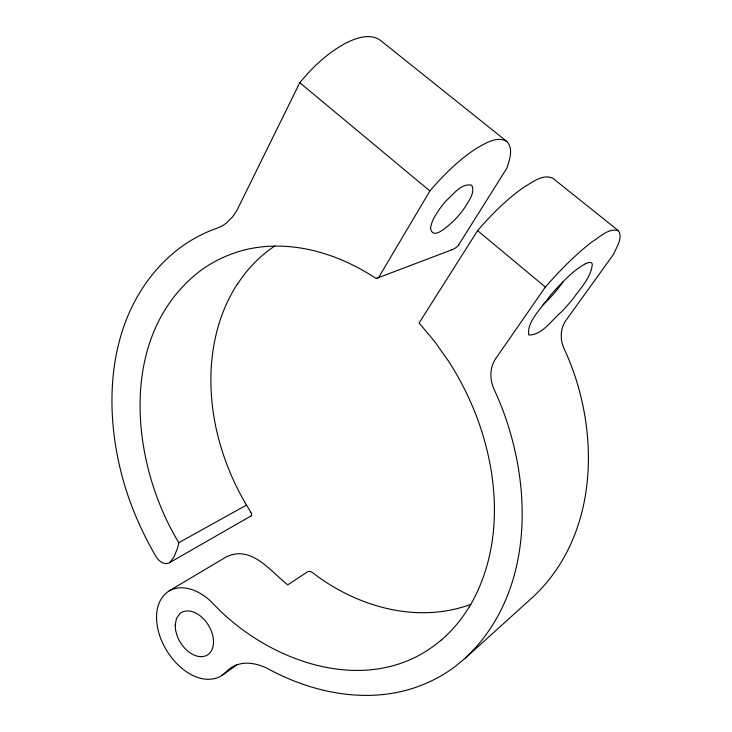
<?xml version="1.0" encoding="UTF-8"?>
<svg xmlns="http://www.w3.org/2000/svg" width="732" height="732" viewBox="0 0 732 732"><rect width="100%" height="100%" fill="white"/><g stroke="black" fill="none" stroke-linecap="round" stroke-linejoin="round"><path stroke-width="1.1" d="M458.735 244.735L506.983 167.994C509.573 159.777 513.727 148.505 506.727 141.377L380.375 40.315C369.907 32.849 356.1 38.046 345.779 43.133C327.771 52.741 312.692 67.033 299.791 82.689L237.077 210.075L232.73 216.727L226.225 223.178A33.333 32.748 -20.5 0 1 220.167 226.874L216.864 228.247A140.297 137.817 -20.5 0 0 178.681 248.788C96.505 312.921 99.186 435.439 138.65 522.675A344.882 338.77 -20.5 0 0 155.998 556.485C158.487 560.831 163.968 565.424 169.174 562.899L250.847 516.051M470.813 604.339C505.446 543.547 498.629 467.144 471.838 404.805A306.223 300.797 -20.5 0 0 448.46 361.041L434.369 341.149L419.088 322.986L477.584 230.644C491.428 214.613 506.489 199.424 523.874 187.209C532.256 182.424 542.842 173.484 552.916 178.324L618.448 230.736C623.161 238.074 616.417 247.16 613.672 254.123L566.065 320.25C560.2 328.348 559.879 339.547 564.006 348.469C600.917 427.68 600.167 534.872 532.365 597.541L465.406 658.059L455.762 666.047A140.196 137.708 -20.5 0 1 422.995 684.658C371.838 705.465 313.378 693.982 266.375 667.886C257.271 663.778 246.583 661.335 236.884 664.866L222.217 675.243A21.493 21.118 -20.5 0 1 217.889 677.622C199.964 683.999 181.856 670.951 171.352 657.327A77.555 76.183 -20.5 0 1 162.568 642.806C154.946 626.711 152.1 602.198 169.046 590.934L226.023 557.034C251.286 544.498 270.099 570.978 287.767 584.868L307.394 571.884A3.084 3.029 -20.5 0 1 308.19 571.509L310.13 571.445L312.445 572.552C356.31 606.636 417.139 624.304 470.813 604.339L469.249 606.965M506.727 141.377C496.561 135.621 484.959 143.692 476.12 148.578C458.534 160.079 443.482 175.03 429.894 190.96L380.622 274.134A13.432 13.194 -20.5 0 1 378.947 276.788L378.481 277.254A3.779 3.715 -20.5 0 1 377.181 278.151A2.022 1.986 -20.5 0 1 375.342 277.977A228.302 224.257 -20.5 0 0 360.281 268.946C334.176 254.718 304.722 245.687 274.811 246.098A129.354 127.066 -20.5 0 0 238.888 251.488L232.245 253.757A124.413 122.207 -20.5 0 0 201.446 269.98C117.33 333.097 129.637 461.508 178.791 542.687A46.848 46.015 -20.5 0 1 177.574 548.048L173.987 557.043L169.577 562.652M237.461 283.906C209.544 326.865 205.5 381.647 216.654 430.709A266.411 261.69 -20.5 0 0 244.497 501.603M563.292 281.445L558.452 288.06A142.255 139.739 -20.5 0 1 546.813 301.191L542.687 305.107M618.448 230.736C608.53 227.615 599.554 237.378 591.703 242.082C574.684 255.331 559.568 270.858 545.367 287.054L495.738 358.57C489.543 367.519 489.617 379.652 494.082 389.314C533.363 473.924 537.974 589.644 465.406 658.059M441.387 639.896C372.03 699.508 268.955 663.476 212.856 603.333C202.078 592.17 184.162 582.599 169.046 590.934M178.791 542.687L246.455 505.107M585.527 263.703C574.153 269.87 565.131 279.468 556.302 288.747A233.124 228.997 -20.5 0 0 549.156 296.945C542.439 307.44 526.262 321.696 528.824 335.009C542.549 335.128 552.038 319.472 561.837 311.576A231.733 227.625 -20.5 0 0 572.964 298.839C580.43 288.225 591.163 277.638 592.307 264.17A2.242 2.205 -20.5 0 0 590.321 262.468L589.223 262.486M377.181 278.133L451.58 249.905M299.791 82.689L429.894 190.96M477.584 230.644L545.367 287.054M250.774 512.135L244.433 501.64M237.607 283.998A127.917 125.648 -20.5 0 1 274.756 246.025M250.747 512.208A3.687 3.614 -20.5 0 1 251.076 516.17M458.9 244.872A16.415 16.122 -20.5 0 1 451.553 249.822M469.175 606.929A136.728 134.304 -20.5 0 1 441.442 639.96M225.41 672.589A30.881 30.332 -20.5 0 1 236.839 664.766M225.365 672.543A22.024 21.631 -20.5 0 1 222.226 675.243M585.554 263.758A13.02 12.792 -20.5 0 1 589.214 262.422M175.186 625.101L175.643 630.499L177.263 636.199A38.357 37.68 -20.5 0 0 184.153 647.546C189.323 653.411 197.622 658.681 205.665 655.863A10.751 10.559 -20.5 0 0 208.565 654.179C215.519 648.012 214.119 637.188 210.688 629.529A38.659 37.973 -20.5 0 0 205.271 620.827C199.937 614.386 190.842 608.374 182.295 611.998A10.751 10.568 -20.5 0 0 179.935 613.526L176.476 618.43L175.186 625.101M430.535 228.091C432.63 241.798 449.64 224.395 454.014 220.552A96.679 94.968 -20.5 0 0 464.445 208.071C468.178 201.584 475.159 193.541 472.003 185.681A3.047 2.992 -20.5 0 0 471.234 185.059C461.05 183.311 453.227 194.547 446.474 200.449A98.857 97.1 -20.5 0 0 441.552 206.36C436.775 212.893 431.761 219.902 430.535 228.091"/></g></svg>
